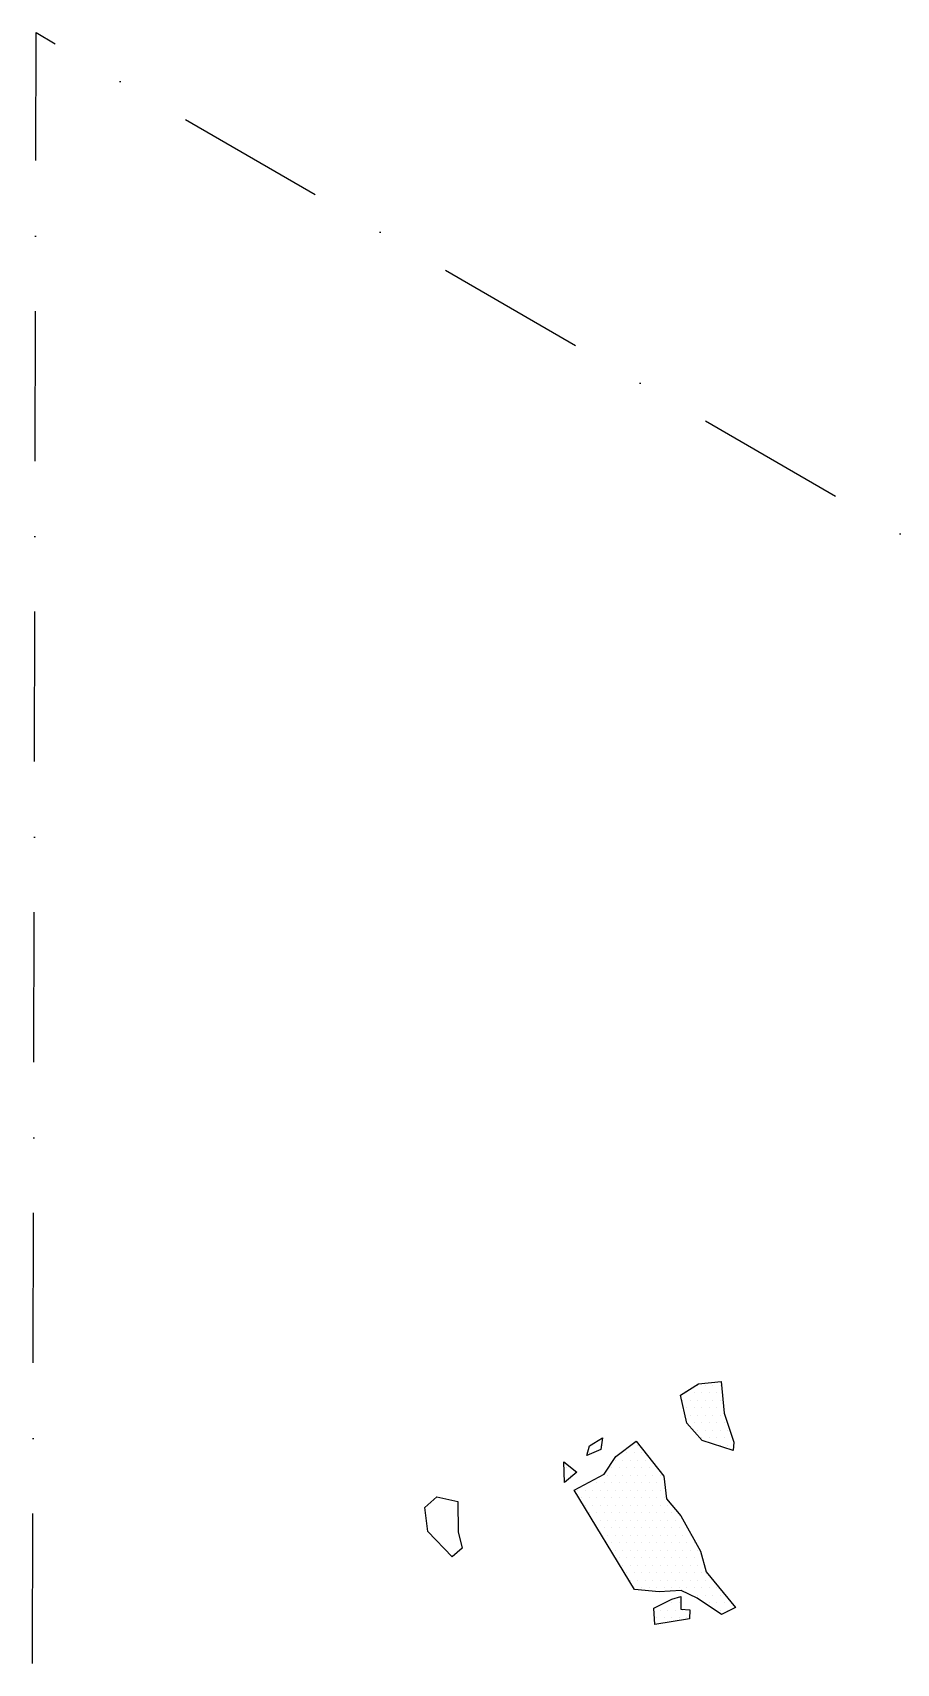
# Model space of a CAD drawing. Header units: metres. Extents: x -1500 to -1203, y -1300 to -1028.
# Drawn here: x -1500.2 to -1356.3, y -1300.1 to -1028.3 of the extents above; entities that cross this region are included whole.
import ezdxf

# ---------------------------------------------------------------- set-up
doc = ezdxf.new("R2010")
doc.units = ezdxf.units.M
doc.header["$LTSCALE"] = 25
doc.header["$MEASUREMENT"] = 0
doc.linetypes.add('STRICHPUNKTX2', pattern=[2, 1, -0.5, 0, -0.5])
doc.layers.get('0').update_dxf_attribs({"linetype": 'CONTINUOUS'})
for name, color, linetype in [('GRABUNGSGRENZE', 3, 'STRICHPUNKTX2'), ('STEINE', 4, 'CONTINUOUS'), ('STEINESCHRAFF', 4, 'CONTINUOUS')]:
    doc.layers.add(name, color=color, linetype=linetype)

# ---------------------------------------------------------------- blocks, each defined once
blk = doc.blocks.new('*X3')
at = {"color": 0}
for p, q in [((-1391.25, -1255), (-1391.25, -1255)), ((-1390, -1255), (-1390, -1255)), ((-1389.375, -1253.75), (-1389.375, -1253.75)), ((-1388.75, -1255), (-1388.75, -1255)), ((-1388.125, -1253.75), (-1388.125, -1253.75)), ((-1387.5, -1255), (-1387.5, -1255)), ((-1386.875, -1253.75), (-1386.875, -1253.75)), ((-1386.25, -1255), (-1386.25, -1255)), ((-1385.625, -1253.75), (-1385.625, -1253.75)), ((-1391.875, -1256.25), (-1391.875, -1256.25)), ((-1391.25, -1257.5), (-1391.25, -1257.5)), ((-1390.625, -1256.25), (-1390.625, -1256.25)), ((-1390, -1257.5), (-1390, -1257.5)), ((-1389.375, -1256.25), (-1389.375, -1256.25)), ((-1388.75, -1257.5), (-1388.75, -1257.5)), ((-1388.125, -1256.25), (-1388.125, -1256.25)), ((-1387.5, -1257.5), (-1387.5, -1257.5)), ((-1386.875, -1256.25), (-1386.875, -1256.25)), ((-1386.25, -1257.5), (-1386.25, -1257.5)), ((-1385.625, -1256.25), (-1385.625, -1256.25)), ((-1390.625, -1258.75), (-1390.625, -1258.75)), ((-1390, -1260), (-1390, -1260)), ((-1389.375, -1258.75), (-1389.375, -1258.75)), ((-1388.75, -1260), (-1388.75, -1260)), ((-1388.125, -1258.75), (-1388.125, -1258.75)), ((-1387.5, -1260), (-1387.5, -1260)), ((-1386.875, -1258.75), (-1386.875, -1258.75)), ((-1386.25, -1260), (-1386.25, -1260)), ((-1385.625, -1258.75), (-1385.625, -1258.75)), ((-1385, -1260), (-1385, -1260)), ((-1406.875, -1263.75), (-1406.875, -1263.75)), ((-1405.625, -1263.75), (-1405.625, -1263.75)), ((-1399.375, -1263.75), (-1399.375, -1263.75)), ((-1389.375, -1261.25), (-1389.375, -1261.25)), ((-1388.75, -1262.5), (-1388.75, -1262.5)), ((-1388.125, -1261.25), (-1388.125, -1261.25)), ((-1387.5, -1262.5), (-1387.5, -1262.5)), ((-1386.875, -1261.25), (-1386.875, -1261.25)), ((-1386.25, -1262.5), (-1386.25, -1262.5)), ((-1385.625, -1261.25), (-1385.625, -1261.25)), ((-1385.625, -1263.75), (-1385.625, -1263.75)), ((-1385, -1262.5), (-1385, -1262.5)), ((-1384.375, -1261.25), (-1384.375, -1261.25)), ((-1384.375, -1263.75), (-1384.375, -1263.75)), ((-1383.75, -1262.5), (-1383.75, -1262.5)), ((-1407.5, -1265), (-1407.5, -1265)), ((-1403.125, -1266.25), (-1403.125, -1266.25)), ((-1401.875, -1266.25), (-1401.875, -1266.25)), ((-1401.25, -1265), (-1401.25, -1265)), ((-1400.625, -1266.25), (-1400.625, -1266.25)), ((-1400, -1265), (-1400, -1265)), ((-1399.375, -1266.25), (-1399.375, -1266.25)), ((-1398.75, -1265), (-1398.75, -1265)), ((-1398.125, -1266.25), (-1398.125, -1266.25)), ((-1411.25, -1267.5), (-1411.25, -1267.5)), ((-1410.625, -1268.75), (-1410.625, -1268.75)), ((-1404.375, -1268.75), (-1404.375, -1268.75)), ((-1403.75, -1267.5), (-1403.75, -1267.5)), ((-1403.125, -1268.75), (-1403.125, -1268.75)), ((-1402.5, -1267.5), (-1402.5, -1267.5)), ((-1401.875, -1268.75), (-1401.875, -1268.75)), ((-1401.25, -1267.5), (-1401.25, -1267.5)), ((-1400.625, -1268.75), (-1400.625, -1268.75)), ((-1400, -1267.5), (-1400, -1267.5)), ((-1399.375, -1268.75), (-1399.375, -1268.75)), ((-1398.75, -1267.5), (-1398.75, -1267.5)), ((-1398.125, -1268.75), (-1398.125, -1268.75)), ((-1397.5, -1267.5), (-1397.5, -1267.5)), ((-1396.875, -1268.75), (-1396.875, -1268.75)), ((-1396.25, -1267.5), (-1396.25, -1267.5)), ((-1395.625, -1268.75), (-1395.625, -1268.75)), ((-1409.375, -1271.25), (-1409.375, -1271.25)), ((-1408.125, -1271.25), (-1408.125, -1271.25)), ((-1407.5, -1270), (-1407.5, -1270)), ((-1406.875, -1271.25), (-1406.875, -1271.25)), ((-1406.25, -1270), (-1406.25, -1270)), ((-1405.625, -1271.25), (-1405.625, -1271.25)), ((-1405, -1270), (-1405, -1270)), ((-1404.375, -1271.25), (-1404.375, -1271.25)), ((-1403.75, -1270), (-1403.75, -1270)), ((-1403.125, -1271.25), (-1403.125, -1271.25)), ((-1402.5, -1270), (-1402.5, -1270)), ((-1401.875, -1271.25), (-1401.875, -1271.25)), ((-1401.25, -1270), (-1401.25, -1270)), ((-1400.625, -1271.25), (-1400.625, -1271.25)), ((-1400, -1270), (-1400, -1270)), ((-1399.375, -1271.25), (-1399.375, -1271.25)), ((-1398.75, -1270), (-1398.75, -1270)), ((-1398.125, -1271.25), (-1398.125, -1271.25)), ((-1397.5, -1270), (-1397.5, -1270)), ((-1396.875, -1271.25), (-1396.875, -1271.25)), ((-1396.25, -1270), (-1396.25, -1270)), ((-1395.625, -1271.25), (-1395.625, -1271.25)), ((-1395, -1270), (-1395, -1270)), ((-1408.75, -1272.5), (-1408.75, -1272.5)), ((-1408.125, -1273.75), (-1408.125, -1273.75)), ((-1407.5, -1272.5), (-1407.5, -1272.5)), ((-1406.875, -1273.75), (-1406.875, -1273.75)), ((-1406.25, -1272.5), (-1406.25, -1272.5)), ((-1405.625, -1273.75), (-1405.625, -1273.75)), ((-1405, -1272.5), (-1405, -1272.5)), ((-1404.375, -1273.75), (-1404.375, -1273.75)), ((-1403.75, -1272.5), (-1403.75, -1272.5)), ((-1403.125, -1273.75), (-1403.125, -1273.75)), ((-1402.5, -1272.5), (-1402.5, -1272.5)), ((-1401.875, -1273.75), (-1401.875, -1273.75)), ((-1401.25, -1272.5), (-1401.25, -1272.5)), ((-1400.625, -1273.75), (-1400.625, -1273.75)), ((-1400, -1272.5), (-1400, -1272.5)), ((-1399.375, -1273.75), (-1399.375, -1273.75)), ((-1398.75, -1272.5), (-1398.75, -1272.5)), ((-1398.125, -1273.75), (-1398.125, -1273.75)), ((-1397.5, -1272.5), (-1397.5, -1272.5)), ((-1396.875, -1273.75), (-1396.875, -1273.75)), ((-1396.25, -1272.5), (-1396.25, -1272.5)), ((-1395.625, -1273.75), (-1395.625, -1273.75)), ((-1395, -1272.5), (-1395, -1272.5)), ((-1394.375, -1273.75), (-1394.375, -1273.75)), ((-1407.5, -1275), (-1407.5, -1275)), ((-1406.875, -1276.25), (-1406.875, -1276.25)), ((-1406.25, -1275), (-1406.25, -1275)), ((-1405.625, -1276.25), (-1405.625, -1276.25)), ((-1405, -1275), (-1405, -1275)), ((-1404.375, -1276.25), (-1404.375, -1276.25)), ((-1403.75, -1275), (-1403.75, -1275)), ((-1403.125, -1276.25), (-1403.125, -1276.25)), ((-1402.5, -1275), (-1402.5, -1275)), ((-1401.875, -1276.25), (-1401.875, -1276.25)), ((-1401.25, -1275), (-1401.25, -1275)), ((-1400.625, -1276.25), (-1400.625, -1276.25)), ((-1400, -1275), (-1400, -1275)), ((-1399.375, -1276.25), (-1399.375, -1276.25)), ((-1398.75, -1275), (-1398.75, -1275)), ((-1398.125, -1276.25), (-1398.125, -1276.25)), ((-1397.5, -1275), (-1397.5, -1275)), ((-1396.875, -1276.25), (-1396.875, -1276.25)), ((-1396.25, -1275), (-1396.25, -1275)), ((-1395.625, -1276.25), (-1395.625, -1276.25)), ((-1395, -1275), (-1395, -1275)), ((-1394.375, -1276.25), (-1394.375, -1276.25)), ((-1393.75, -1275), (-1393.75, -1275)), ((-1393.125, -1276.25), (-1393.125, -1276.25)), ((-1391.875, -1276.25), (-1391.875, -1276.25)), ((-1405, -1277.5), (-1405, -1277.5)), ((-1404.375, -1278.75), (-1404.375, -1278.75)), ((-1403.75, -1277.5), (-1403.75, -1277.5)), ((-1403.75, -1280), (-1403.75, -1280)), ((-1403.125, -1278.75), (-1403.125, -1278.75)), ((-1402.5, -1277.5), (-1402.5, -1277.5)), ((-1402.5, -1280), (-1402.5, -1280)), ((-1401.875, -1278.75), (-1401.875, -1278.75)), ((-1401.25, -1277.5), (-1401.25, -1277.5)), ((-1401.25, -1280), (-1401.25, -1280)), ((-1400.625, -1278.75), (-1400.625, -1278.75)), ((-1400, -1277.5), (-1400, -1277.5)), ((-1400, -1280), (-1400, -1280)), ((-1399.375, -1278.75), (-1399.375, -1278.75)), ((-1398.75, -1277.5), (-1398.75, -1277.5)), ((-1398.75, -1280), (-1398.75, -1280)), ((-1398.125, -1278.75), (-1398.125, -1278.75)), ((-1397.5, -1277.5), (-1397.5, -1277.5)), ((-1397.5, -1280), (-1397.5, -1280)), ((-1396.875, -1278.75), (-1396.875, -1278.75)), ((-1396.25, -1277.5), (-1396.25, -1277.5)), ((-1396.25, -1280), (-1396.25, -1280)), ((-1395.625, -1278.75), (-1395.625, -1278.75)), ((-1395, -1277.5), (-1395, -1277.5)), ((-1395, -1280), (-1395, -1280)), ((-1394.375, -1278.75), (-1394.375, -1278.75)), ((-1393.75, -1277.5), (-1393.75, -1277.5)), ((-1393.75, -1280), (-1393.75, -1280)), ((-1393.125, -1278.75), (-1393.125, -1278.75)), ((-1392.5, -1277.5), (-1392.5, -1277.5)), ((-1392.5, -1280), (-1392.5, -1280)), ((-1391.875, -1278.75), (-1391.875, -1278.75)), ((-1391.25, -1277.5), (-1391.25, -1277.5)), ((-1391.25, -1280), (-1391.25, -1280)), ((-1390.625, -1278.75), (-1390.625, -1278.75)), ((-1390, -1280), (-1390, -1280)), ((-1403.125, -1281.25), (-1403.125, -1281.25)), ((-1402.5, -1282.5), (-1402.5, -1282.5)), ((-1401.875, -1281.25), (-1401.875, -1281.25)), ((-1401.25, -1282.5), (-1401.25, -1282.5)), ((-1400.625, -1281.25), (-1400.625, -1281.25)), ((-1400, -1282.5), (-1400, -1282.5)), ((-1399.375, -1281.25), (-1399.375, -1281.25)), ((-1398.75, -1282.5), (-1398.75, -1282.5)), ((-1398.125, -1281.25), (-1398.125, -1281.25)), ((-1397.5, -1282.5), (-1397.5, -1282.5)), ((-1396.875, -1281.25), (-1396.875, -1281.25)), ((-1396.25, -1282.5), (-1396.25, -1282.5)), ((-1395.625, -1281.25), (-1395.625, -1281.25)), ((-1395, -1282.5), (-1395, -1282.5)), ((-1394.375, -1281.25), (-1394.375, -1281.25)), ((-1393.75, -1282.5), (-1393.75, -1282.5)), ((-1393.125, -1281.25), (-1393.125, -1281.25)), ((-1392.5, -1282.5), (-1392.5, -1282.5)), ((-1391.875, -1281.25), (-1391.875, -1281.25)), ((-1391.25, -1282.5), (-1391.25, -1282.5)), ((-1390.625, -1281.25), (-1390.625, -1281.25)), ((-1390, -1282.5), (-1390, -1282.5)), ((-1389.375, -1281.25), (-1389.375, -1281.25)), ((-1388.75, -1282.5), (-1388.75, -1282.5)), ((-1401.875, -1283.75), (-1401.875, -1283.75)), ((-1401.25, -1285), (-1401.25, -1285)), ((-1400.625, -1283.75), (-1400.625, -1283.75)), ((-1400, -1285), (-1400, -1285)), ((-1399.375, -1283.75), (-1399.375, -1283.75)), ((-1398.75, -1285), (-1398.75, -1285)), ((-1398.125, -1283.75), (-1398.125, -1283.75)), ((-1397.5, -1285), (-1397.5, -1285)), ((-1396.875, -1283.75), (-1396.875, -1283.75)), ((-1396.25, -1285), (-1396.25, -1285)), ((-1395.625, -1283.75), (-1395.625, -1283.75)), ((-1395, -1285), (-1395, -1285)), ((-1394.375, -1283.75), (-1394.375, -1283.75)), ((-1393.75, -1285), (-1393.75, -1285)), ((-1393.125, -1283.75), (-1393.125, -1283.75)), ((-1392.5, -1285), (-1392.5, -1285)), ((-1391.875, -1283.75), (-1391.875, -1283.75)), ((-1391.25, -1285), (-1391.25, -1285)), ((-1390.625, -1283.75), (-1390.625, -1283.75)), ((-1390, -1285), (-1390, -1285)), ((-1389.375, -1283.75), (-1389.375, -1283.75)), ((-1388.75, -1285), (-1388.75, -1285)), ((-1400.625, -1286.25), (-1400.625, -1286.25)), ((-1400, -1287.5), (-1400, -1287.5)), ((-1399.375, -1286.25), (-1399.375, -1286.25)), ((-1398.75, -1287.5), (-1398.75, -1287.5)), ((-1398.125, -1286.25), (-1398.125, -1286.25)), ((-1397.5, -1287.5), (-1397.5, -1287.5)), ((-1396.875, -1286.25), (-1396.875, -1286.25)), ((-1396.25, -1287.5), (-1396.25, -1287.5)), ((-1395.625, -1286.25), (-1395.625, -1286.25)), ((-1395, -1287.5), (-1395, -1287.5)), ((-1394.375, -1286.25), (-1394.375, -1286.25)), ((-1393.75, -1287.5), (-1393.75, -1287.5)), ((-1393.125, -1286.25), (-1393.125, -1286.25)), ((-1392.5, -1287.5), (-1392.5, -1287.5)), ((-1391.875, -1286.25), (-1391.875, -1286.25)), ((-1391.25, -1287.5), (-1391.25, -1287.5)), ((-1390.625, -1286.25), (-1390.625, -1286.25)), ((-1390, -1287.5), (-1390, -1287.5)), ((-1389.375, -1286.25), (-1389.375, -1286.25)), ((-1388.75, -1287.5), (-1388.75, -1287.5)), ((-1388.125, -1286.25), (-1388.125, -1286.25)), ((-1387.5, -1287.5), (-1387.5, -1287.5)), ((-1386.875, -1286.25), (-1386.875, -1286.25)), ((-1386.25, -1287.5), (-1386.25, -1287.5)), ((-1395, -1290), (-1395, -1290)), ((-1393.75, -1290), (-1393.75, -1290)), ((-1392.5, -1290), (-1392.5, -1290)), ((-1389.375, -1288.75), (-1389.375, -1288.75)), ((-1388.125, -1288.75), (-1388.125, -1288.75)), ((-1387.5, -1290), (-1387.5, -1290)), ((-1386.875, -1288.75), (-1386.875, -1288.75)), ((-1386.25, -1290), (-1386.25, -1290)), ((-1385.625, -1288.75), (-1385.625, -1288.75)), ((-1385, -1290), (-1385, -1290)), ((-1383.75, -1290), (-1383.75, -1290)), ((-1396.25, -1292.5), (-1396.25, -1292.5)), ((-1395.625, -1291.25), (-1395.625, -1291.25)), ((-1395, -1292.5), (-1395, -1292.5)), ((-1394.375, -1291.25), (-1394.375, -1291.25)), ((-1393.75, -1292.5), (-1393.75, -1292.5)), ((-1393.125, -1291.25), (-1393.125, -1291.25)), ((-1392.5, -1292.5), (-1392.5, -1292.5)), ((-1391.875, -1291.25), (-1391.875, -1291.25)), ((-1391.25, -1292.5), (-1391.25, -1292.5)), ((-1385.625, -1291.25), (-1385.625, -1291.25)), ((-1384.375, -1291.25), (-1384.375, -1291.25))]:
    blk.add_line(p, q, dxfattribs=at)

msp = doc.modelspace()

# ---------------------------------------------------------------- linework, layer by layer
at = {"layer": 'GRABUNGSGRENZE', "flags": 128}
msp.add_lwpolyline([(-1500.24, -1300.08), (-1499.68, -1028.28), (-1203.02, -1200.36)], dxfattribs=at)
at = {"layer": 'STEINE'}
for points in [[(-1392.3, -1255.4), (-1389.26, -1253.51), (-1385.5, -1253.09), (-1385.03, -1258.38), (-1383.39, -1263.2), (-1383.49, -1264.58), (-1388.68, -1262.91), (-1391.22, -1260.02), (-1392.3, -1255.4)], [(-1410, -1271.2), (-1405.03, -1268.54), (-1403.05, -1265.59), (-1399.65, -1263.04), (-1395.07, -1268.87), (-1394.6, -1272.68), (-1392.25, -1275.47), (-1388.94, -1281.36), (-1388.01, -1284.81), (-1383.12, -1290.75), (-1385.45, -1291.92), (-1389.48, -1289.19), (-1392.17, -1287.92), (-1395.83, -1288.14), (-1399.95, -1287.74), (-1410, -1271.2)], [(-1407.88, -1265.45), (-1407.43, -1263.82), (-1405.3, -1262.49), (-1405.55, -1264.43), (-1407.88, -1265.45)], [(-1411.74, -1266.47), (-1409.55, -1268.2), (-1411.63, -1269.93), (-1411.74, -1266.47)], [(-1434.9, -1274.1), (-1432.87, -1272.32), (-1429.41, -1273.12), (-1429.35, -1278.15), (-1428.68, -1280.9), (-1430.35, -1282.32), (-1434.38, -1278.12), (-1434.9, -1274.1)], [(-1396.74, -1290.88), (-1393.75, -1289.35), (-1392.22, -1288.94), (-1392.22, -1291.02), (-1390.74, -1291.17), (-1390.79, -1292.65), (-1396.58, -1293.58), (-1396.74, -1290.88)]]:
    msp.add_lwpolyline(points, dxfattribs=at)

# ---------------------------------------------------------------- block references
at = {"layer": 'STEINESCHRAFF'}
msp.add_blockref('*X3', (0, 0), dxfattribs=at)

doc.saveas('drawing.dxf')
